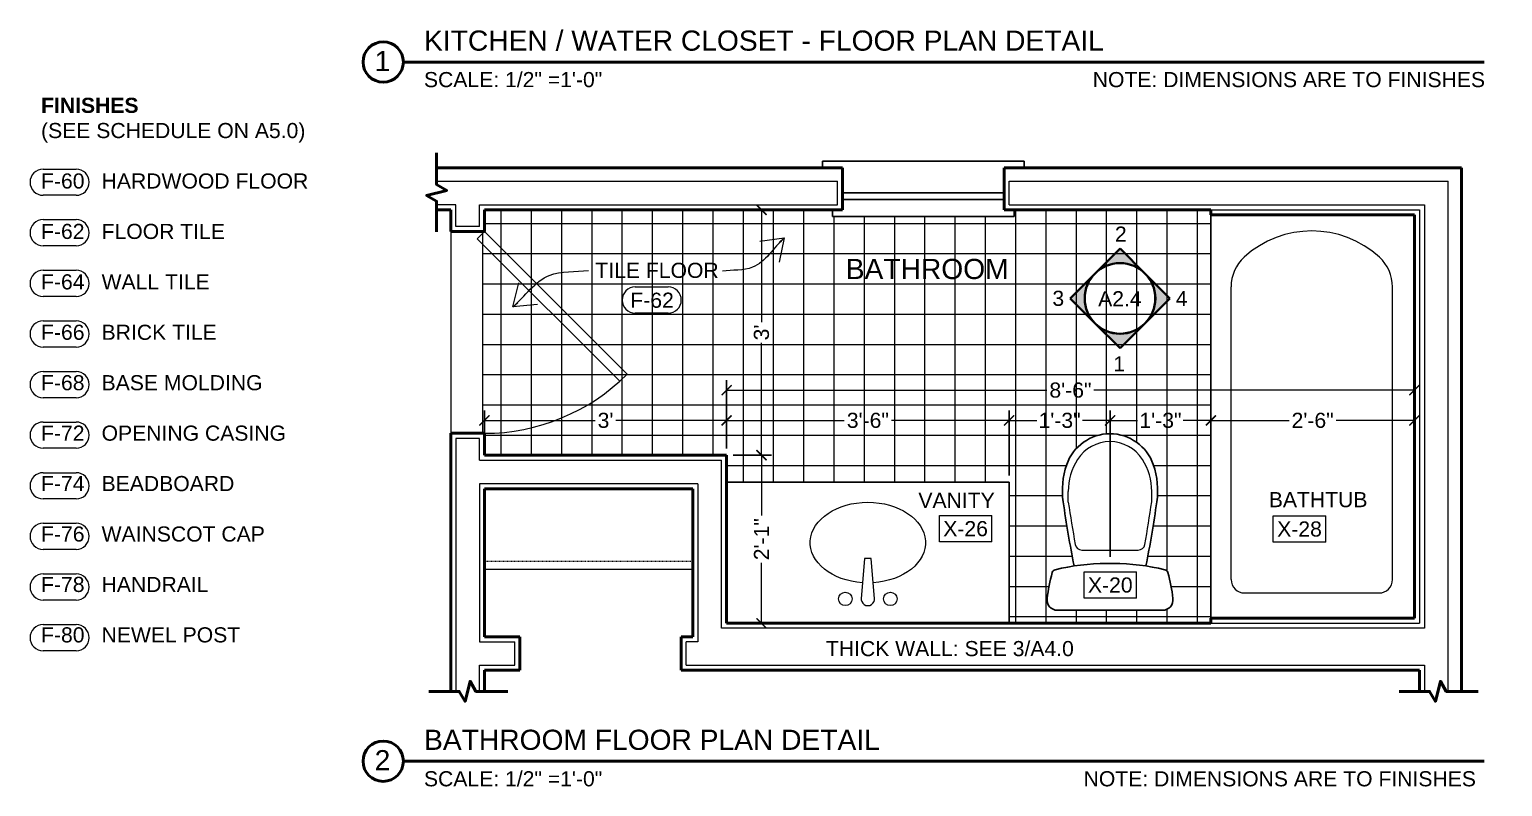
# Model space of a CAD drawing. Header units: inches. Extents: x -54 to 15382, y 469 to 41738.
# Drawn here: x 838.4 to 1057.4, y 3612.7 to 3725.3 of the extents above; entities that cross this region are included whole.
import ezdxf

# ---------------------------------------------------------------- set-up
doc = ezdxf.new("R2010")
doc.units = ezdxf.units.IN
doc.header["$MEASUREMENT"] = 0
doc.linetypes.add('DASHED', pattern=[0.75, 0.5, -0.25])
doc.linetypes.add('DASHED2', pattern=[0.375, 0.25, -0.125])
doc.layers.get('0').update_dxf_attribs({"lineweight": 9})
for name, color, linetype, lineweight in [('1', 7, 'Continuous', 9), ('2', 7, 'Continuous', 18), ('3', 7, 'Continuous', 30), ('5', 7, 'Continuous', 50), ('A-DIMSx', 7, 'Continuous', 9), ('A-LINK', 7, 'Continuous', 40), ('A-SYMB', 7, 'Continuous', 18), ('A-TEXTx', 7, 'Continuous', 18), ('TB-11x17', 7, 'Continuous', 50)]:
    doc.layers.add(name, color=color, linetype=linetype, lineweight=lineweight)
doc.styles.get("Standard").update_dxf_attribs({"font": 'arial.ttf'})
doc.dimstyles.get("Standard").update_dxf_attribs({"dimtxt": 3, "dimasz": 2, "dimexe": 0.03125, "dimexo": 0.0625, "dimgap": 0.03125, "dimtad": 0, "dimtoh": 1, "dimdec": 4, "dimlfac": 0.99985, "dimzin": 0, "dimdsep": 46, "dimlunit": 4, "dimtxsty": 'Standard', "dimblk": 'ARCHTICK', "dimblk1": 'ARCHTICK', "dimblk2": 'ARCHTICK', "dimcen": 0.09, "dimclrt": 256, "dimadec": 0, "dimazin": 0, "dimtfac": 1, "dimtdec": 4, "dimtofl": 0, "dimtmove": 0, "dimatfit": 3, "dimfxl": 1, "dimtolj": 1, "dimtzin": 0, "dimarcsym": 0})

# ---------------------------------------------------------------- blocks, each defined once
blk = doc.blocks.new('window plan 24')
at = {"layer": '1'}
for p, q in [((181.69, 1833.26), (181.69, 1836.76)), ((207.19, 1833.26), (207.19, 1836.76))]:
    blk.add_line(p, q, dxfattribs=at)
at = {"layer": '3'}
for p, q in [((209.44, 1839.76), (179.44, 1839.76)), ((179.44, 1839.76), (179.44, 1838.76)), ((209.44, 1838.76), (209.44, 1839.76)), ((206.44, 1835.04), (182.44, 1835.04)), ((206.44, 1834.04), (182.44, 1834.04)), ((180.94, 1832.51), (180.94, 1831.51)), ((180.94, 1831.51), (207.94, 1831.51)), ((207.94, 1831.51), (207.94, 1832.51))]:
    blk.add_line(p, q, dxfattribs=at)
at = {"layer": '5'}
for p, q in [((182.44, 1832.51), (182.44, 1838.76)), ((206.44, 1832.51), (206.44, 1838.76))]:
    blk.add_line(p, q, dxfattribs=at)
blk = doc.blocks.new('TOILET round TOTO top')
at = {"layer": '1', "linetype": 'Continuous'}
for p, q in [((20663.27, 1803.45), (20664.85, 1803.46)), ((20656.14, 1801.42), (20656.14, 1793.04)), ((20663.28, 1791.03), (20664.85, 1791.02))]:
    blk.add_line(p, q, dxfattribs=at)
for centre, radius, start, end in [((20657.14, 1801.42), 1, 100.0541, 180), ((20701.92, 1548.87), 257.49, 98.6329, 100.0541), ((20664.85, 1794.58), 8.87, 57.5383, 90), ((20666.54, 1797.24), 5.72, 0, 57.5383), ((20666.54, 1797.24), 5.72, 302.4617, 0), ((20657.14, 1793.04), 1, 180, 259.8423), ((20691.55, 1985.1), 196.11, 259.8423, 261.7135), ((20664.85, 1799.9), 8.87, 270, 302.4617)]:
    blk.add_arc(centre, radius, start, end, dxfattribs=at)
at = {"layer": '3', "linetype": 'Continuous'}
for p, q in [((20647.17, 1797.24), (20647.17, 1805.04)), ((20647.17, 1797.24), (20647.17, 1789.44)), ((20654.14, 1797.75), (20654.14, 1797.24)), ((20654.14, 1796.73), (20654.14, 1797.24))]:
    blk.add_line(p, q, dxfattribs=at)
at = {"layer": '3', "linetype": 'DASHED'}
blk.add_line((20647.17, 1797.24), (20647.17, 1797.24), dxfattribs=at)
blk.add_line((20647.17, 1797.24), (20647.17, 1797.24), dxfattribs=at)
at = {"layer": '3', "linetype": 'Continuous'}
for centre, radius, start, end in [((20648.75, 1805.04), 1.57, 82.8564, 180), ((20645.51, 1779.25), 27.56, 74.7214, 82.8564), ((20652.62, 1805.27), 0.591, 14.0755, 74.7214), ((20622.64, 1797.75), 31.5, 0, 14.0755), ((20691.55, 1609.38), 196.86, 98.2539, 101.0651), ((20664.98, 1792.52), 11.81, 70.8883, 98.2539), ((20666.62, 1797.24), 6.81, 0, 70.8883), ((20622.64, 1796.73), 31.5, 345.9245, 0), ((20666.62, 1797.24), 6.81, 289.1117, 0), ((20691.55, 1985.1), 196.86, 258.9349, 261.7461), ((20648.75, 1789.44), 1.57, 180, 277.1436), ((20664.98, 1801.97), 11.81, 261.7461, 289.1117), ((20645.51, 1815.23), 27.56, 277.1436, 285.2786), ((20652.62, 1789.21), 0.591, 285.2786, 345.9245)]:
    blk.add_arc(centre, radius, start, end, dxfattribs=at)
blk = doc.blocks.new('door plan 30')
at = {"layer": '1'}
for p, q in [((362.69, 1685.01), (359.19, 1685.01)), ((363.44, 1684.26), (362.38, 1683.2)), ((363.44, 1684.26), (384.65, 1663.05)), ((362.38, 1683.2), (383.57, 1662.01)), ((362.69, 1653.51), (359.19, 1653.51))]:
    blk.add_line(p, q, dxfattribs=at)
blk.add_arc((363.44, 1684.26), 30, 270, 315, dxfattribs=at)
at = {"layer": '5'}
for p, q in [((358.44, 1684.26), (363.44, 1684.26)), ((358.44, 1654.26), (363.44, 1654.26))]:
    blk.add_line(p, q, dxfattribs=at)
blk = doc.blocks.new('_ArchTick')
at = {"color": 0, "linetype": 'ByBlock', "lineweight": 0, "const_width": 0.15}
blk.add_lwpolyline([(-0.5, -0.5), (0.5, 0.5)], dxfattribs=at)
blk = doc.blocks.new('*D288')
at = {"layer": 'A-DIMSx', "color": 0, "lineweight": -2, "ltscale": 0.1}
for p, q in [((942.05, 3663.02), (942.05, 3668.69)), ((984.05, 3659.02), (984.05, 3668.69))]:
    blk.add_line(p, q, dxfattribs=at)
at = {"layer": 'A-DIMSx', "color": 0, "lineweight": 5, "ltscale": 0.1}
for p, q in [((942.05, 3667.19), (959.55, 3667.19)), ((984.05, 3667.19), (966.55, 3667.19))]:
    blk.add_line(p, q, dxfattribs=at)
at = {"layer": 'A-DIMSx', "color": 0, "lineweight": 5, "xscale": 1.5, "yscale": 1.5, "zscale": 1.5, "rotation": 180}
blk.add_blockref('_ArchTick', (942.05, 3667.19), dxfattribs=at)
at = {"layer": 'A-DIMSx', "color": 0, "lineweight": 5, "xscale": 1.5, "yscale": 1.5, "zscale": 1.5}
blk.add_blockref('_ArchTick', (984.05, 3667.19), dxfattribs=at)
at = {"layer": 'A-DIMSx', "ltscale": 0.25, "insert": (963.05, 3667.19), "char_height": 2.25, "attachment_point": 5}
blk.add_mtext('\\A1;3\'-6"', dxfattribs=at)
blk = doc.blocks.new('*D289')
at = {"layer": 'A-DIMSx', "color": 0, "lineweight": -2, "ltscale": 0.1}
for p, q in [((1014.05, 3638.02), (1014.05, 3668.69)), ((1044.3, 3638.77), (1044.3, 3668.69))]:
    blk.add_line(p, q, dxfattribs=at)
at = {"layer": 'A-DIMSx', "color": 0, "lineweight": 5, "ltscale": 0.1}
for p, q in [((1014.05, 3667.19), (1025.66, 3667.19)), ((1044.3, 3667.19), (1032.69, 3667.19))]:
    blk.add_line(p, q, dxfattribs=at)
at = {"layer": 'A-DIMSx', "color": 0, "lineweight": 5, "xscale": 1.5, "yscale": 1.5, "zscale": 1.5, "rotation": 180}
blk.add_blockref('_ArchTick', (1014.05, 3667.19), dxfattribs=at)
at = {"layer": 'A-DIMSx', "color": 0, "lineweight": 5, "xscale": 1.5, "yscale": 1.5, "zscale": 1.5}
blk.add_blockref('_ArchTick', (1044.3, 3667.19), dxfattribs=at)
at = {"layer": 'A-DIMSx', "ltscale": 0.25, "insert": (1029.17, 3667.19), "char_height": 2.25, "attachment_point": 5}
blk.add_mtext('\\A1;2\'-6"', dxfattribs=at)
blk = doc.blocks.new('*D290')
at = {"layer": 'A-DIMSx', "color": 0, "lineweight": -2, "ltscale": 0.1}
for p, q in [((906.05, 3663.02), (906.05, 3668.69)), ((942.05, 3663.02), (942.05, 3668.69))]:
    blk.add_line(p, q, dxfattribs=at)
at = {"layer": 'A-DIMSx', "color": 0, "lineweight": 5, "ltscale": 0.1}
for p, q in [((906.05, 3667.19), (922.51, 3667.19)), ((942.05, 3667.19), (925.58, 3667.19))]:
    blk.add_line(p, q, dxfattribs=at)
at = {"layer": 'A-DIMSx', "color": 0, "lineweight": 5, "xscale": 1.5, "yscale": 1.5, "zscale": 1.5, "rotation": 180}
blk.add_blockref('_ArchTick', (906.05, 3667.19), dxfattribs=at)
at = {"layer": 'A-DIMSx', "color": 0, "lineweight": 5, "xscale": 1.5, "yscale": 1.5, "zscale": 1.5}
blk.add_blockref('_ArchTick', (942.05, 3667.19), dxfattribs=at)
at = {"layer": 'A-DIMSx', "ltscale": 0.25, "insert": (924.05, 3667.19), "char_height": 2.25, "attachment_point": 5}
blk.add_mtext("\\A1;3'", dxfattribs=at)
blk = doc.blocks.new('*D291')
at = {"layer": 'A-DIMSx', "color": 0, "lineweight": -2, "ltscale": 0.1}
for p, q in [((942.05, 3663.02), (942.05, 3673.19)), ((1044.3, 3663.02), (1044.3, 3673.19))]:
    blk.add_line(p, q, dxfattribs=at)
at = {"layer": 'A-DIMSx', "color": 0, "lineweight": 5, "ltscale": 0.1}
for p, q in [((942.05, 3671.69), (989.68, 3671.69)), ((1044.3, 3671.69), (996.66, 3671.69))]:
    blk.add_line(p, q, dxfattribs=at)
at = {"layer": 'A-DIMSx', "color": 0, "lineweight": 5, "xscale": 1.5, "yscale": 1.5, "zscale": 1.5, "rotation": 180}
blk.add_blockref('_ArchTick', (942.05, 3671.69), dxfattribs=at)
at = {"layer": 'A-DIMSx', "color": 0, "lineweight": 5, "xscale": 1.5, "yscale": 1.5, "zscale": 1.5}
blk.add_blockref('_ArchTick', (1044.3, 3671.69), dxfattribs=at)
at = {"layer": 'A-DIMSx', "ltscale": 0.25, "insert": (993.17, 3671.69), "char_height": 2.25, "attachment_point": 5}
blk.add_mtext('\\A1;8\'-6"', dxfattribs=at)
blk = doc.blocks.new('*D292')
at = {"layer": 'A-DIMSx', "color": 0, "lineweight": -2, "ltscale": 0.1}
for p, q in [((943.05, 3698.52), (948.74, 3698.52)), ((943.05, 3662.02), (948.74, 3662.02))]:
    blk.add_line(p, q, dxfattribs=at)
at = {"layer": 'A-DIMSx', "color": 0, "lineweight": 5, "ltscale": 0.1}
for p, q in [((947.24, 3698.52), (947.24, 3681.81)), ((947.24, 3662.02), (947.24, 3678.74))]:
    blk.add_line(p, q, dxfattribs=at)
at = {"layer": 'A-DIMSx', "color": 0, "lineweight": 5, "xscale": 1.5, "yscale": 1.5, "zscale": 1.5}
for p, rotation in [((947.24, 3698.52), 90), ((947.24, 3662.02), 270)]:
    blk.add_blockref('_ArchTick', p, dxfattribs=dict(at, rotation=rotation))
at = {"layer": 'A-DIMSx', "ltscale": 0.25, "insert": (947.24, 3680.27), "char_height": 2.25, "attachment_point": 5, "rotation": 90}
blk.add_mtext("\\A1;3'", dxfattribs=at)
blk = doc.blocks.new('*D293')
at = {"layer": 'A-DIMSx', "color": 0, "lineweight": -2, "ltscale": 0.1}
for p, q in [((943.05, 3662.02), (948.74, 3662.02)), ((943.05, 3637.02), (948.74, 3637.02))]:
    blk.add_line(p, q, dxfattribs=at)
at = {"layer": 'A-DIMSx', "color": 0, "lineweight": 5, "ltscale": 0.1}
for p, q in [((947.24, 3662.02), (947.24, 3653.04)), ((947.24, 3637.02), (947.24, 3646))]:
    blk.add_line(p, q, dxfattribs=at)
at = {"layer": 'A-DIMSx', "color": 0, "lineweight": 5, "xscale": 1.5, "yscale": 1.5, "zscale": 1.5}
for p, rotation in [((947.24, 3662.02), 90), ((947.24, 3637.02), 270)]:
    blk.add_blockref('_ArchTick', p, dxfattribs=dict(at, rotation=rotation))
at = {"layer": 'A-DIMSx', "ltscale": 0.25, "insert": (947.24, 3649.52), "char_height": 2.25, "attachment_point": 5, "rotation": 90}
blk.add_mtext('\\A1;2\'-1"', dxfattribs=at)
blk = doc.blocks.new('*D298')
at = {"layer": 'A-DIMSx', "color": 0, "lineweight": -2, "ltscale": 0.1}
for p, q in [((984.05, 3659.02), (984.05, 3668.69)), ((999.05, 3646.92), (999.05, 3668.69))]:
    blk.add_line(p, q, dxfattribs=at)
at = {"layer": 'A-DIMSx', "color": 0, "lineweight": 5, "ltscale": 0.1}
for p, q in [((984.05, 3667.19), (988.16, 3667.19)), ((999.05, 3667.19), (994.94, 3667.19))]:
    blk.add_line(p, q, dxfattribs=at)
at = {"layer": 'A-DIMSx', "color": 0, "lineweight": 5, "xscale": 1.5, "yscale": 1.5, "zscale": 1.5, "rotation": 180}
blk.add_blockref('_ArchTick', (984.05, 3667.19), dxfattribs=at)
at = {"layer": 'A-DIMSx', "color": 0, "lineweight": 5, "xscale": 1.5, "yscale": 1.5, "zscale": 1.5}
blk.add_blockref('_ArchTick', (999.05, 3667.19), dxfattribs=at)
at = {"layer": 'A-DIMSx', "ltscale": 0.25, "insert": (991.55, 3667.19), "char_height": 2.25, "attachment_point": 5}
blk.add_mtext('\\A1;1\'-3"', dxfattribs=at)
blk = doc.blocks.new('*D299')
at = {"layer": 'A-DIMSx', "color": 0, "lineweight": -2, "ltscale": 0.1}
for p, q in [((999.05, 3646.92), (999.05, 3668.69)), ((1014.05, 3638.52), (1014.05, 3668.69))]:
    blk.add_line(p, q, dxfattribs=at)
at = {"layer": 'A-DIMSx', "color": 0, "lineweight": 5, "ltscale": 0.1}
for p, q in [((999.05, 3667.19), (1003.16, 3667.19)), ((1014.05, 3667.19), (1009.94, 3667.19))]:
    blk.add_line(p, q, dxfattribs=at)
at = {"layer": 'A-DIMSx', "color": 0, "lineweight": 5, "xscale": 1.5, "yscale": 1.5, "zscale": 1.5, "rotation": 180}
blk.add_blockref('_ArchTick', (999.05, 3667.19), dxfattribs=at)
at = {"layer": 'A-DIMSx', "color": 0, "lineweight": 5, "xscale": 1.5, "yscale": 1.5, "zscale": 1.5}
blk.add_blockref('_ArchTick', (1014.05, 3667.19), dxfattribs=at)
at = {"layer": 'A-DIMSx', "ltscale": 0.25, "insert": (1006.55, 3667.19), "char_height": 2.25, "attachment_point": 5}
blk.add_mtext('\\A1;1\'-3"', dxfattribs=at)
blk = doc.blocks.new('CALLOUT - FINISHES')
at = {"layer": 'A-SYMB', "lineweight": 20, "ltscale": 0.1}
for p, q in [((6510.71, 5650.46), (6520.5, 5650.46)), ((6520.5, 5642.67), (6510.71, 5642.67))]:
    blk.add_line(p, q, dxfattribs=at)
for centre, start, end in [((6510.71, 5646.57), 90, 270), ((6520.5, 5646.57), 270, 90)]:
    blk.add_arc(centre, 3.9, start, end, dxfattribs=at)
blk = doc.blocks.new('CALLOUT - EQUIPMENT')
at = {"layer": 'A-SYMB', "lineweight": 20, "ltscale": 0.1}
for p, q in [((6507.92, 5642.87), (6523.51, 5642.87)), ((6507.92, 5635.08), (6507.92, 5642.87)), ((6523.51, 5635.08), (6523.51, 5642.87)), ((6523.51, 5635.08), (6507.92, 5635.08))]:
    blk.add_line(p, q, dxfattribs=at)
blk = doc.blocks.new('Elevation Callout - 1')
at = {"layer": 'A-LINK', "ltscale": 0.1}
blk.add_hatch(color=256, dxfattribs=at).paths.add_polyline_path([(2031.59, 7377.65), (2039.01, 7370.23), (2046.43, 7377.65, -0.198912), (2039.01, 7374.58, -0.198912)])
for q in [(2031.59, 7377.65), (2046.43, 7377.65)]:
    blk.add_line((2039.01, 7370.23), q, dxfattribs=at)
blk.add_circle((2039.01, 7385.08), 10.5, dxfattribs=at)

msp = doc.modelspace()

# ---------------------------------------------------------------- hatches: boundary and pattern name
at = {"layer": '1', "ltscale": 0.25}
h = msp.add_hatch(dxfattribs=at)
h.set_pattern_fill('ANSI37', color=256, scale=36, angle=45)
h.set_pattern_definition([(90, (26.5407, 2), (-4.5, 3e-16), []), (180, (26.5407, 2), (-6e-16, -4.5), [])])
h.paths.add_polyline_path([(1014.0476552, 3637.0209218), (1014.0476552, 3698.5209218), (984.7971818, 3698.5209218), (984.7971818, 3697.5209218), (957.7971818, 3697.5209218), (957.7971818, 3698.5209218), (906.0476552, 3698.5209218), (906.0476552, 3695.2709218), (905.7976552, 3695.2709218), (905.7976552, 3665.2709218), (906.0476552, 3665.2709218), (906.0476552, 3662.0209218), (942.0476552, 3662.0209218), (942.0476552, 3658.0209218), (984.0476552, 3658.0209218), (984.0476552, 3637.0209218)])
h.paths.add_polyline_path([(989.6892185, 3640.7168294, -0.0355106559), (990.4493952, 3644.5520926, -0.2709718046), (990.8754779, 3644.9693208, -0.022913817), (993.703495, 3645.5421302, -0.0122668181), (992.0829497, 3655.0632619, -0.119975666), (992.6116419, 3660.6262546, -0.3195651297), (999.0476552, 3665.2075566, -0.3195651297), (1005.4836685, 3660.6262546, -0.119975666), (1006.0123607, 3655.0632619, -0.0122668181), (1004.3918154, 3645.5421302, -0.0229138173), (1007.2198325, 3644.9693208, -0.2709717864), (1007.6459152, 3644.5520926, -0.0355106559), (1008.4060919, 3640.7168294, -0.4512211699), (1006.8434158, 3638.9460785), (999.0476552, 3638.9460785), (991.2518946, 3638.9460785, -0.4512211699)], flags=16)

# ---------------------------------------------------------------- linework, layer by layer
at = {"layer": '1'}
for p, q in [((898.9450299, 3702.7709218), (958.5471818, 3702.7709218)), ((984.0471818, 3702.7709218), (1049.2976552, 3702.7709218)), ((1049.2976552, 3626.8900917), (1049.2976552, 3702.7709218)), ((901.7976552, 3699.2709218), (898.9450299, 3699.2709218)), ((901.7976552, 3696.0209218), (901.7976552, 3699.2709218)), ((905.2976552, 3699.2709218), (958.5471818, 3699.2709218)), ((905.2976552, 3696.0209218), (905.2976552, 3699.2709218)), ((984.0471818, 3699.2709218), (1045.7976552, 3699.2709218)), ((1045.7976552, 3699.2709218), (1045.7976552, 3636.2709218)), ((1014.0476552, 3698.5209218), (1045.0476552, 3698.5209218)), ((1045.0476552, 3698.5209218), (1045.0476552, 3637.0209218)), ((901.7976552, 3664.5209218), (901.7976552, 3626.8900917)), ((905.2976552, 3661.2709218), (905.2976552, 3664.5209218)), ((905.2976552, 3661.2709218), (941.2976552, 3661.2709218)), ((941.2976552, 3636.2709218), (941.2976552, 3661.2709218)), ((937.7976552, 3657.7709218), (905.2976552, 3657.7709218)), ((905.2976552, 3657.7709218), (905.2976552, 3634.2709218)), ((937.7976552, 3657.7709218), (937.7976552, 3634.2709218)), ((1045.7976552, 3636.2709218), (941.2976552, 3636.2709218)), ((1014.0476552, 3637.0209218), (1045.0476552, 3637.0209218)), ((905.2976552, 3634.2709218), (910.5476552, 3634.2709218)), ((910.5476552, 3630.7709218), (910.5476552, 3634.2709218)), ((937.7976552, 3634.2709218), (936.0476552, 3634.2709218)), ((936.0476552, 3630.7709218), (936.0476552, 3634.2709218)), ((905.2976552, 3630.7709218), (910.5476552, 3630.7709218)), ((905.2976552, 3626.8900917), (905.2976552, 3630.7709218)), ((936.0476552, 3630.7709218), (1045.7976552, 3630.7709218)), ((1045.7976552, 3630.7709218), (1045.7976552, 3626.8900917))]:
    msp.add_line(p, q, dxfattribs=at)
at = {"layer": '1', "ltscale": 0.25}
for p, q in [((901.0476552, 3695.2709218), (901.0476552, 3665.2709218)), ((905.7976552, 3665.2709218), (905.7976552, 3695.2709218))]:
    msp.add_line(p, q, dxfattribs=at)
at = {"layer": '2'}
for p, q in [((1017.0476552, 3643.5209218), (1017.0476552, 3687.04719)), ((1041.0476552, 3643.5209218), (1041.0476552, 3687.04719)), ((937.0476552, 3645.0209218), (906.0476552, 3645.0209218)), ((1019.0476552, 3641.5209218), (1039.0476552, 3641.5209218))]:
    msp.add_line(p, q, dxfattribs=at)
at = {"layer": '2', "linetype": 'DASHED2', "ltscale": 0.25}
msp.add_line((906.0476552, 3646.2709218), (937.0476552, 3646.2709218), dxfattribs=at)
at = {"layer": '2', "ltscale": 0.25}
for p, q in [((962.5476552, 3646.6373318), (962.0476552, 3640.6373318)), ((963.5476552, 3646.6373318), (962.5476552, 3646.6373318)), ((964.0476552, 3640.6373318), (963.5476552, 3646.6373318))]:
    msp.add_line(p, q, dxfattribs=at)
for centre in [(959.6988086, 3640.6373318), (966.3965018, 3640.6373318)]:
    msp.add_circle(centre, 1, dxfattribs=at)
at = {"layer": '2'}
for centre, radius, start, end in [((1029.0476552, 3680.4760109), 14.8983366, 47.601478879, 132.398521121), ((1023.0476552, 3687.04719), 6, 132.398521121, 180), ((1035.0476552, 3687.04719), 6, 0, 47.601478879), ((1019.0476552, 3643.5209218), 2, 180, 270), ((1039.0476552, 3643.5209218), 2, 270, 0)]:
    msp.add_arc(centre, radius, start, end, dxfattribs=at)
at = {"layer": '2', "ltscale": 0.25}
msp.add_arc((963.0476552, 3640.6373318), 1, 170.472716619, 9.527283382, dxfattribs=at)
at = {"layer": '2', "ltscale": 0.25, "extrusion": (0, 0, -1)}
msp.add_ellipse((963.0476552, 3649.0209218), major_axis=(8.5662936, 0), ratio=0.7004196088, start_param=-4.6189587617, end_param=1.4773661081, dxfattribs=at)
at = {"layer": '3'}
for p, q in [((1014.0476552, 3637.0209218), (1014.0476552, 3698.5209218)), ((942.0476552, 3658.0209218), (984.0476552, 3658.0209218)), ((984.0476552, 3637.0209218), (984.0476552, 3658.0209218))]:
    msp.add_line(p, q, dxfattribs=at)
at = {"layer": '5', "ltscale": 0.1}
for p, q in [((894.0000785, 3720.5008975), (1054.6506428, 3720.5008975)), ((894.0000785, 3616.5008975), (1054.6506428, 3616.5008975))]:
    msp.add_line(p, q, dxfattribs=at)
at = {"layer": '5'}
for p, q in [((898.9450299, 3704.7709218), (959.2971818, 3704.7709218)), ((983.2971818, 3704.7709218), (1051.2976552, 3704.7709218)), ((1051.2976552, 3626.8900917), (1051.2976552, 3704.7709218)), ((901.0476552, 3698.5209218), (898.9450299, 3698.5209218)), ((901.0476552, 3698.5209218), (901.0476552, 3695.2709218)), ((906.0476552, 3695.2709218), (906.0476552, 3698.5209218)), ((959.2971818, 3698.5209218), (906.0476552, 3698.5209218)), ((1014.0476552, 3698.5209218), (983.2971818, 3698.5209218)), ((1014.0476552, 3697.7709218), (1014.0476552, 3698.5209218)), ((1044.2976552, 3697.7709218), (1014.0476552, 3697.7709218)), ((1044.2976552, 3637.7709218), (1044.2976552, 3697.7709218)), ((901.0476552, 3665.2709218), (901.0476552, 3626.8900917)), ((906.0476552, 3662.0209218), (906.0476552, 3665.2709218)), ((906.0476552, 3662.0209218), (942.0476552, 3662.0209218)), ((942.0476552, 3637.0209218), (942.0476552, 3662.0209218)), ((906.0476552, 3657.0209218), (906.0476552, 3635.0209218)), ((906.0476552, 3657.0209218), (937.0476552, 3657.0209218)), ((937.0476552, 3635.0209218), (937.0476552, 3657.0209218)), ((1014.0476552, 3637.7709218), (1044.2976552, 3637.7709218)), ((1014.0476552, 3637.0209218), (1014.0476552, 3637.7709218)), ((942.0476552, 3637.0209218), (1014.0476552, 3637.0209218)), ((911.2976552, 3635.0209218), (906.0476552, 3635.0209218)), ((911.2976552, 3635.0209218), (911.2976552, 3630.0209218)), ((937.0476552, 3635.0209218), (935.2976552, 3635.0209218)), ((935.2976552, 3635.0209218), (935.2976552, 3630.0209218)), ((906.0476552, 3626.8900917), (906.0476552, 3630.0209218)), ((911.2976552, 3630.0209218), (906.0476552, 3630.0209218)), ((1045.0476552, 3630.0209218), (935.2976552, 3630.0209218)), ((1045.0476552, 3626.8900917), (1045.0476552, 3630.0209218))]:
    msp.add_line(p, q, dxfattribs=at)
for points in [[(898.9450299, 3707.0166542), (898.9450299, 3702.2633698), (900.4450299, 3701.3973444), (897.4450299, 3700.6473444), (898.9450299, 3699.781319), (898.9450299, 3695.2666542)], [(909.5433877, 3626.8900917), (904.7901032, 3626.8900917), (903.9240778, 3628.3900917), (903.1740778, 3625.3900917), (902.3080524, 3626.8900917), (897.7933877, 3626.8900917)], [(1053.7976552, 3626.8900917), (1049.0443707, 3626.8900917), (1048.1783453, 3628.3900917), (1047.4283453, 3625.3900917), (1046.5623199, 3626.8900917), (1042.0476552, 3626.8900917)]]:
    msp.add_lwpolyline(points, dxfattribs=at)
at = {"layer": '5', "ltscale": 0.1}
for centre in [(891.0000785, 3720.5008975), (891.0000785, 3616.5008975)]:
    msp.add_circle(centre, 3, dxfattribs=at)

# ---------------------------------------------------------------- block references
msp.add_blockref('window plan 24', (776.8586032, 1866.0113466))
at = {"ltscale": 0.1, "yscale": 0.5, "zscale": 0.5}
for p, xscale, rotation in [((-18.969023, 7377.8764106), -0.5, 179.99999999999997), ((-2692.0017993, 4704.8436343), 0.5, 269.9999999999983), ((4693.0737844, 2665.8336032), 0.5, 90), ((2020.041008, -7.1991731), -0.5, 359.9999999999983)]:
    msp.add_blockref('Elevation Callout - 1', p, dxfattribs=dict(at, xscale=xscale, rotation=rotation))
at = {"ltscale": 0.1, "rotation": 90.00000000000004}
msp.add_blockref('TOILET round TOTO top', (2796.2882895, -17008.2244288), dxfattribs=at)
at = {"layer": '2', "ltscale": 0.25}
for name, p, xscale, yscale, zscale in [('CALLOUT - FINISHES', (-2414.9065738, 879.338724), 0.5000000000000008, 0.5000000000000008, 0.5000000000000008), ('CALLOUT - FINISHES', (-2414.9065738, 871.8239734), 0.5000000000000008, 0.5000000000000008, 0.5000000000000008), ('CALLOUT - FINISHES', (-2414.9065738, 864.2858838), 0.5000000000000008, 0.5000000000000008, 0.5000000000000008), ('CALLOUT - FINISHES', (-2326.8879857, 861.8125303), 0.5, 0.5, 0.5), ('CALLOUT - FINISHES', (-2414.9065738, 856.7711332), 0.5000000000000008, 0.5000000000000008, 0.5000000000000008), ('CALLOUT - FINISHES', (-2414.9065738, 849.2330436), 0.5000000000000008, 0.5000000000000008, 0.5000000000000008), ('CALLOUT - FINISHES', (-2414.9065738, 841.718293), 0.5000000000000008, 0.5000000000000008, 0.5000000000000008), ('CALLOUT - FINISHES', (-2414.9065738, 834.1802034), 0.5000000000000008, 0.5000000000000008, 0.5000000000000008), ('CALLOUT - EQUIPMENT', (-2280.2770178, 831.5896762), 0.5, 0.5, 0.5), ('CALLOUT - EQUIPMENT', (-2230.6325528, 831.5389283), 0.5, 0.5, 0.5), ('CALLOUT - FINISHES', (-2414.9065738, 826.6654528), 0.5000000000000008, 0.5000000000000008, 0.5000000000000008), ('CALLOUT - FINISHES', (-2414.9065738, 819.1273632), 0.5000000000000008, 0.5000000000000008, 0.5000000000000008), ('CALLOUT - EQUIPMENT', (-2258.7677182, 823.2109011), 0.5, 0.5, 0.5), ('CALLOUT - FINISHES', (-2414.9065738, 811.5892735), 0.5000000000000008, 0.5000000000000008, 0.5000000000000008)]:
    msp.add_blockref(name, p, dxfattribs=dict(at, xscale=xscale, yscale=yscale, zscale=zscale))
at = {"layer": '2'}
msp.add_blockref('door plan 30', (542.6086032, 2011.0113466), dxfattribs=at)

# ---------------------------------------------------------------- texts
at = {"ltscale": 0.1, "char_height": 3}
for s, insert, width, attachment_point in [('{KITCHEN / WATER CLOSET - FLOOR PLAN DETAIL}', (897.0750019, 3725.1864742), 156.107329603, 1), ('{1}', (890.8941561, 3720.6482025), 5.575289045, 5), ('{BATHROOM FLOOR PLAN DETAIL }', (897.0750019, 3621.1864742), 156.107329603, 1), ('{2}', (890.8941561, 3616.6482025), 5.575289045, 5)]:
    msp.add_mtext(s, dxfattribs=dict(at, insert=insert, width=width, attachment_point=attachment_point))
at = {"layer": 'A-LINK', "ltscale": 0.1, "attachment_point": 5}
for s, insert, char_height, width in [('{2}', (1000.6550451, 3694.9071631), 2.25, 1.734732483), ('{3}', (991.3577177, 3685.3386187), 2.25, 1.734732483), ('{\\H0.75x;A2.4}', (1000.5181998, 3685.2898819), 3, 4.925655415), ('{\\H1.5x;4}', (1009.693034, 3685.3192347), 1.5, 1.640711521), ('{1}', (1000.4035835, 3675.5959547), 2.25, 1.734732483)]:
    msp.add_mtext(s, dxfattribs=dict(at, insert=insert, char_height=char_height, width=width))
at = {"layer": 'A-TEXTx', "ltscale": 0.5}
for s, insert, char_height, width, attachment_point in [('{NOTE: DIMENSIONS ARE TO FINISHES}', (1054.8030421, 3719.0118138), 2.25, 70.181092819, 3), ('{\\fArial|b1|i0|c0|p34;FINISHES} \\P(SEE SCHEDULE ON A5.0)\\P{\\fArial|b1|i0|c0|p34;}\\PF-60\tHARDWOOD FLOOR\\P\\PF-62\tFLOOR TILE\\P\\PF-64\tWALL TILE\\P\\PF-66\tBRICK TILE\t\t\\P\\PF-68\tBASE MOLDING\t\\P\\PF-72\tOPENING CASING\\P\\PF-74\tBEADBOARD\\P\\PF-76\tWAINSCOT CAP\\P\\PF-78\tHANDRAIL\\P\\PF-80\tNEWEL POST\t\\P\\P{\\fArial|b0|i0|c1|p0;\\W5.15290;  }\t\t', (840.1354252, 3715.1846481), 2.25, 43.615151486, 1), ('{BATHROOM}', (971.8696207, 3691.2181438), 3, 51.83963987, 2), ('{F-62}', (930.9695536, 3685.0533211), 2.25, 1.821971046, 5), ('{VANITY}', (970.5623198, 3656.4277215), 2.25, 9.43024395, 1), ('{BATHTUB}', (1022.6565002, 3656.5345857), 2.25, 16.441011958, 1), ('{X-26}', (977.5805215, 3651.0757855), 2.25, 1.821971046, 5), ('{X-28}', (1027.2249865, 3651.0250376), 2.25, 1.821971046, 5), ('{X-20}', (999.0898211, 3642.6970104), 2.25, 1.821971046, 5), ('{NOTE: DIMENSIONS ARE TO FINISHES}', (1053.4481176, 3615.0118138), 2.25, 62.677196848, 3)]:
    msp.add_mtext(s, dxfattribs=dict(at, insert=insert, char_height=char_height, width=width, attachment_point=attachment_point))
at = {"layer": 'A-TEXTx', "ltscale": 0.25, "char_height": 2.25, "attachment_point": 4}
for s, insert in [('{TILE FLOOR}', (922.5385871, 3689.501934)), ('THICK WALL: SEE 3/A4.0', (956.816212, 3633.2353278))]:
    msp.add_mtext(s, dxfattribs=dict(at, insert=insert))
at = {"layer": 'TB-11x17', "ltscale": 0.5, "char_height": 2.25, "width": 36.538089978, "attachment_point": 1}
for insert in [(897.0592751, 3719.0118138), (897.0592751, 3615.0118138)]:
    msp.add_mtext('{SCALE: 1/2" =1\'-0"}', dxfattribs=dict(at, insert=insert))

# ---------------------------------------------------------------- dimensions: what is measured, and where the dimension line sits
at = {"layer": 'A-DIMSx', "ltscale": 0.1}
dim = msp.add_linear_dim(base=(947.2367504, 3698.5209218), p1=(942.0476552, 3662.0209218), p2=(942.0476552, 3698.5209218), angle=90, text="3'", dimstyle='Standard', override={"dimtxt": 2.25, "dimasz": 1.5, "dimexe": 1.5, "dimexo": 1, "dimgap": 0.5, "dimlfac": -47.9928, "dimlwd": 5}, dxfattribs=at)
dim.commit()
dim.dimension.update_dxf_attribs({"geometry": '*D292', "text_midpoint": (947.2367504, 3680.2709218)})
for base, p1, p2, text, picture, middle in [((1044.2976552, 3671.6885507), (942.0476552, 3662.0209218), (1044.2976552, 3662.0209218), '8\'-6"', '*D291', (993.1726552, 3671.6885507)), ((1044.2976552, 3667.1885507), (1014.0476552, 3637.0209218), (1044.2976552, 3637.7709218), '2\'-6"', '*D289', (1029.1726552, 3667.1885507))]:
    dim = msp.add_linear_dim(base=base, p1=p1, p2=p2, text=text, dimstyle='Standard', override={"dimtxt": 2.25, "dimasz": 1.5, "dimexe": 1.5, "dimexo": 1, "dimgap": 0.5, "dimlfac": -47.9928, "dimlwd": 5}, dxfattribs=at)
    dim.commit()
    dim.dimension.update_dxf_attribs({"geometry": picture, "text_midpoint": middle})
for base, p1, p2, picture, middle in [((906.0476552, 3667.1885507), (942.0476552, 3662.0209218), (906.0476552, 3662.0209218), '*D290', (924.0476552, 3667.1885507)), ((984.0476552, 3667.1885507), (942.0476552, 3662.0209218), (984.0476552, 3658.0209218), '*D288', (963.0476552, 3667.1885507)), ((999.0476552, 3667.1885507), (984.0476552, 3658.0209218), (999.0476552, 3645.9150161), '*D298', (991.5476552, 3667.1885507)), ((1014.0476552, 3667.1885507), (999.0476552, 3645.9150161), (1014.0476552, 3637.5209218), '*D299', (1006.5476552, 3667.1885507))]:
    dim = msp.add_linear_dim(base=base, p1=p1, p2=p2, dimstyle='Standard', override={"dimtxt": 2.25, "dimasz": 1.5, "dimexe": 1.5, "dimexo": 1, "dimgap": 0.5, "dimlfac": -47.9928, "dimlwd": 5}, dxfattribs=at)
    dim.commit()
    dim.dimension.update_dxf_attribs({"geometry": picture, "text_midpoint": middle})
dim = msp.add_linear_dim(base=(947.2367504, 3637.0209218), p1=(942.0476552, 3662.0209218), p2=(942.0476552, 3637.0209218), angle=90, dimstyle='Standard', override={"dimtxt": 2.25, "dimasz": 1.5, "dimexe": 1.5, "dimexo": 1, "dimgap": 0.5, "dimlfac": -47.9928, "dimlwd": 5}, dxfattribs=at)
dim.commit()
dim.dimension.update_dxf_attribs({"geometry": '*D293', "text_midpoint": (947.2367504, 3649.5209218)})

# ---------------------------------------------------------------- leaders
at = {"layer": 'A-TEXTx', "path_type": 1, "annotation_type": 0, "has_hookline": 1}
for points, hookline_direction, text_width in [([(950.6161913, 3694.3523188), (945.917714, 3689.9679063), (941.4168649, 3689.390758)], 1, 18.2409618), ([(910.2766487, 3684.0926002), (915.6907063, 3688.7711821), (921.5385871, 3689.501934)], 0, 18.2409618), ([(1091.8637051, 3652.3326336), (1086.0805709, 3648.0328179), (1080.7235646, 3647.2134819)], 1, 26.2771146)]:
    msp.add_leader(points, dimstyle='Standard', override={"dimasz": 3, "dimgap": 1, "dimldrblk": 'Open90', "dimlwd": -1}, dxfattribs=dict(at, hookline_direction=hookline_direction, text_width=text_width))

doc.saveas('drawing.dxf')
